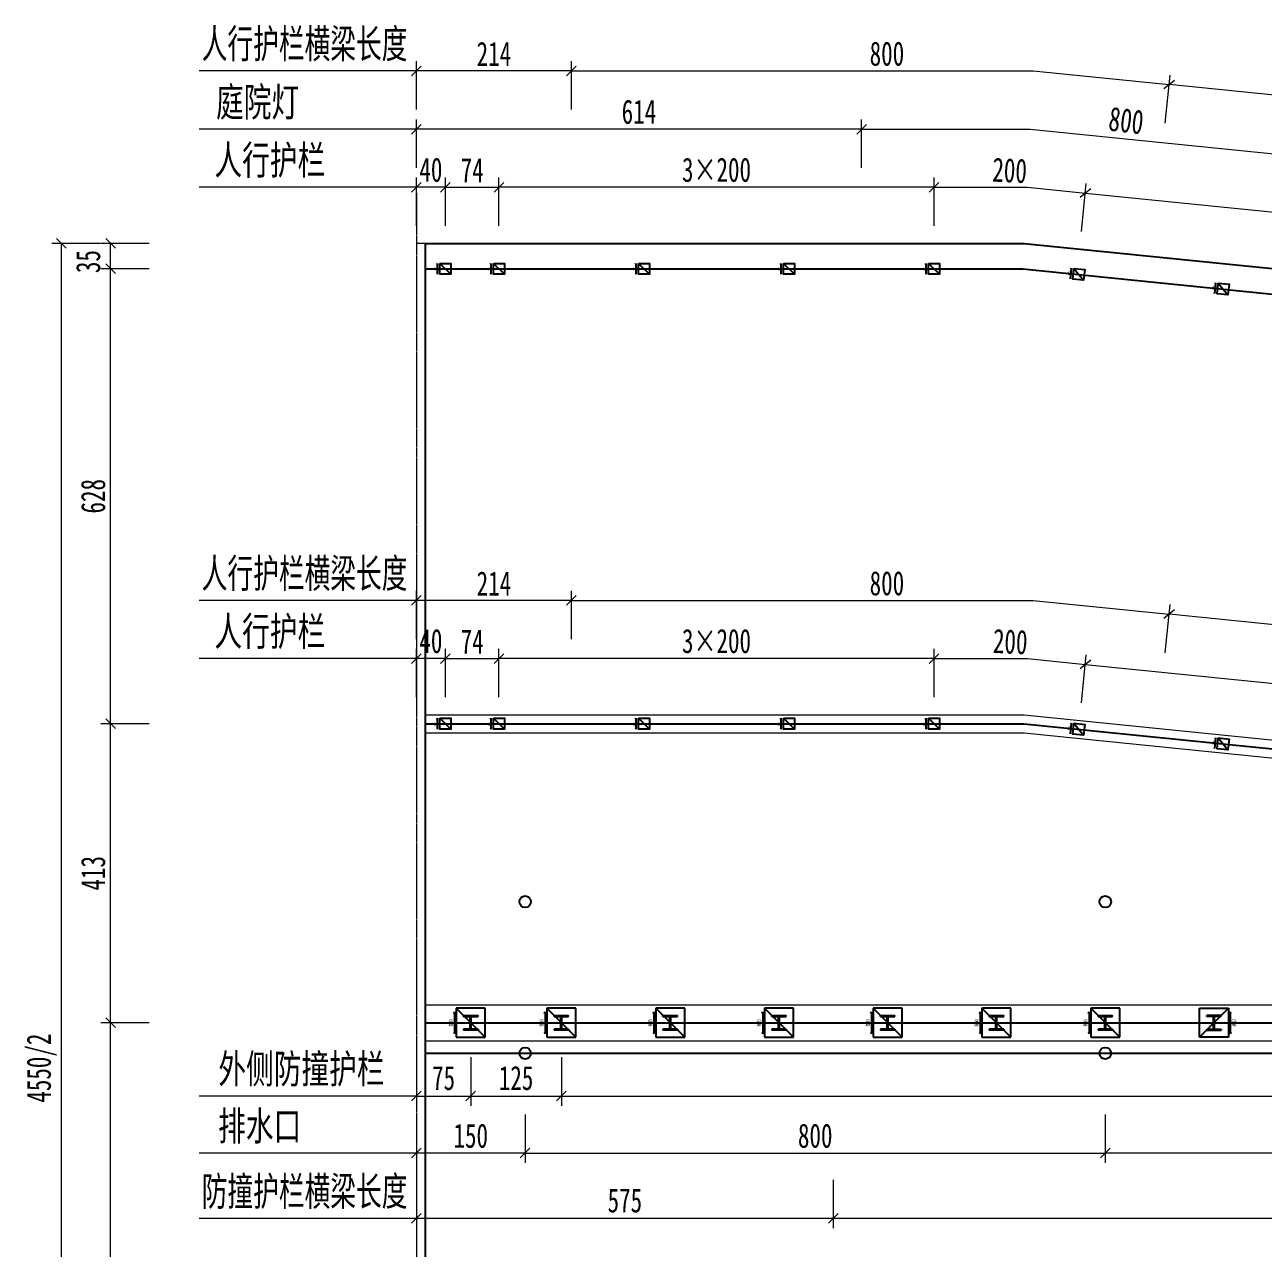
# Model space of a CAD drawing. Header units: millimetres. Extents: x -12405 to 67518, y -15959 to -2240.
# Drawn here: x -12405 to -10698, y -13672 to -11984 of the extents above; entities that cross this region are included whole.
import ezdxf
from ezdxf.enums import TextEntityAlignment as Align

# ---------------------------------------------------------------- set-up
doc = ezdxf.new("R2010")
doc.units = ezdxf.units.MM
doc.linetypes.add('CENTER2', pattern=[28.575, 19.05, -3.175, 3.175, -3.175])
doc.layers.get('Defpoints').update_dxf_attribs({"color": 8})
for name, color, linetype, lineweight in [('中心线', 2, 'CENTER2', 15), ('文字', 7, 'Continuous', 15), ('细实线', 4, 'Continuous', 15), ('钢板单线', 6, 'Continuous', 25), ('钢板粗线', 1, 'Continuous', 25)]:
    doc.layers.add(name, color=color, linetype=linetype, lineweight=lineweight)
doc.styles.add('111', font='仿宋_GB2312.ttf', dxfattribs={"width": 0.7})
doc.styles.add('BM_Dim', font='仿宋_GB2312.ttf', dxfattribs={"width": 0.85})
doc.dimstyles.new('200', dxfattribs={"dimscale": 0, "dimtxt": 2.5, "dimasz": 1, "dimexe": 1, "dimexo": 1, "dimgap": 0.6, "dimtad": 1, "dimdec": 0, "dimdsep": 46, "dimtxsty": '111', "dimblk": 'OBLIQUE', "dimcen": 0, "dimclrd": 4, "dimclre": 4, "dimclrt": 4, "dimadec": 1, "dimazin": 2, "dimtfac": 1, "dimtdec": 0, "dimtix": 1, "dimtmove": 2, "dimatfit": 3, "dimfxl": 4, "dimfxlon": 1, "dimtolj": 1, "dimlwd": -1, "dimlwe": -1, "dimarcsym": 0})

# ---------------------------------------------------------------- blocks, each defined once
blk = doc.blocks.new('边护栏底座')
at = {"layer": 'Defpoints'}
for p, q in [((-20, 20), (20, -20)), ((-23.1, 12.8), (-22.4, 15)), ((-22.4, 15), (-22.4, -15)), ((-23.1, -12.8), (-22.4, -15))]:
    blk.add_line(p, q, dxfattribs=at)
at = {"layer": '钢板单线', "color": 1}
for p, q in [((20, 20), (-20, 20)), ((-20, 20), (-20, -20)), ((20, -20), (20, 20)), ((-10, 10), (10, 10)), ((-10, 8.6), (-10, 10)), ((-10, 8.6), (10, 8.6)), ((-0.7, -8.6), (-0.7, 8.6)), ((0.7, -8.6), (0.7, 8.6)), ((10, 8.6), (10, 10)), ((10, -8.6), (-10, -8.6)), ((-10, -8.6), (-10, -10)), ((10, -10), (-10, -10)), ((10, -8.6), (10, -10)), ((-20, -20), (20, -20))]:
    blk.add_line(p, q, dxfattribs=at)
at = {"layer": 'Defpoints', "style": 'BM_Dim', "width": 0.7}
blk.add_text('横向', height=5, rotation=90, dxfattribs=at).set_placement((-24.8, -0.3), align=Align.CENTER)
blk = doc.blocks.new('人行护栏底座')
at = {"layer": 'Defpoints'}
for p, q in [((-11.5, 6.4), (-11.2, 7.5)), ((-11.2, 7.5), (-11.2, -7.5)), ((-7.5, 7.5), (7.5, -7.5)), ((-11.5, -6.4), (-11.2, -7.5))]:
    blk.add_line(p, q, dxfattribs=at)
at = {"layer": '钢板粗线'}
blk.add_lwpolyline([(-7.5, 7.5), (7.5, 7.5), (7.5, -7.5), (-7.5, -7.5)], close=True, dxfattribs=at)
at = {"layer": 'Defpoints', "style": 'BM_Dim', "width": 0.7}
blk.add_text('横向', height=2.5, rotation=90, dxfattribs=at).set_placement((-12.4, -0.1), align=Align.CENTER)
blk = doc.blocks.new('_Oblique')
at = {"color": 0, "linetype": 'ByBlock', "lineweight": -2}
blk.add_line((-0.5, -0.5), (0.5, 0.5), dxfattribs=at)
blk = doc.blocks.new('*D30')
at = {"layer": 'Defpoints', "color": 0, "transparency": 16777216}
for p in [(-11865.4, -13360.7), (-11790.4, -13360.7), (-11790.4, -13461.7)]:
    blk.add_point(p, dxfattribs=at)
at = {"layer": '细实线', "color": 4, "transparency": 16777216}
for p, q in [((-11865.4, -13408.3), (-11865.4, -13475)), ((-11790.4, -13408.3), (-11790.4, -13475)), ((-11865.4, -13461.7), (-11790.4, -13461.7))]:
    blk.add_line(p, q, dxfattribs=at)
at = {"layer": '细实线', "color": 4, "transparency": 16777216, "xscale": 13.33333333333333, "yscale": 13.33333333333333, "zscale": 13.33333333333333, "rotation": 180}
blk.add_blockref('_Oblique', (-11865.4, -13461.7), dxfattribs=at)
at = {"layer": '细实线', "color": 4, "transparency": 16777216, "xscale": 13.33333333333333, "yscale": 13.33333333333333, "zscale": 13.33333333333333}
blk.add_blockref('_Oblique', (-11790.4, -13461.7), dxfattribs=at)
at = {"layer": '细实线', "color": 4, "transparency": 16777216, "insert": (-11827.9, -13437), "char_height": 33.33, "attachment_point": 5, "style": '111'}
blk.add_mtext('\\A1;75', dxfattribs=at)
blk = doc.blocks.new('*D31')
at = {"layer": 'Defpoints', "color": 0, "transparency": 16777216}
for p in [(-11665.4, -13360.7), (-9265.4, -13360.7), (-9265.4, -13461.7)]:
    blk.add_point(p, dxfattribs=at)
at = {"layer": '细实线', "color": 4, "transparency": 16777216}
for p, q in [((-11665.4, -13408.3), (-11665.4, -13475)), ((-9265.4, -13408.3), (-9265.4, -13475)), ((-11665.4, -13461.7), (-9265.4, -13461.7))]:
    blk.add_line(p, q, dxfattribs=at)
at = {"layer": '细实线', "color": 4, "transparency": 16777216, "xscale": 13.33333333333333, "yscale": 13.33333333333333, "zscale": 13.33333333333333, "rotation": 180}
blk.add_blockref('_Oblique', (-11665.4, -13461.7), dxfattribs=at)
at = {"layer": '细实线', "color": 4, "transparency": 16777216, "xscale": 13.33333333333333, "yscale": 13.33333333333333, "zscale": 13.33333333333333}
blk.add_blockref('_Oblique', (-9265.4, -13461.7), dxfattribs=at)
at = {"layer": '细实线', "color": 4, "transparency": 16777216, "insert": (-10465.4, -13437), "char_height": 33.33, "attachment_point": 5, "style": '111'}
blk.add_mtext('\\A1;16×150', dxfattribs=at)
blk = doc.blocks.new('*D37')
at = {"layer": 'Defpoints', "color": 0, "transparency": 16777216}
for p in [(-11865.4, -12858.2), (-11865.4, -12948.2), (-11825.4, -12948.2)]:
    blk.add_point(p, dxfattribs=at)
at = {"layer": '细实线', "color": 4, "transparency": 16777216}
for p, q in [((-11865.4, -12858.2), (-11878.8, -12858.2)), ((-11865.4, -12911.5), (-11865.4, -12844.8)), ((-11825.4, -12858.2), (-11865.4, -12858.2)), ((-11825.4, -12911.5), (-11825.4, -12844.8)), ((-11825.4, -12858.2), (-11812.1, -12858.2))]:
    blk.add_line(p, q, dxfattribs=at)
at = {"layer": '细实线', "color": 4, "transparency": 16777216, "xscale": 13.33333333333333, "yscale": 13.33333333333333, "zscale": 13.33333333333333}
blk.add_blockref('_Oblique', (-11865.4, -12858.2), dxfattribs=at)
at = {"layer": '细实线', "color": 4, "transparency": 16777216, "xscale": 13.33333333333333, "yscale": 13.33333333333333, "zscale": 13.33333333333333, "rotation": 180}
blk.add_blockref('_Oblique', (-11825.4, -12858.2), dxfattribs=at)
at = {"layer": '细实线', "color": 4, "transparency": 16777216, "insert": (-11845.4, -12834.3), "char_height": 33.33, "attachment_point": 5, "style": '111'}
blk.add_mtext('\\A1;40', dxfattribs=at)
blk = doc.blocks.new('*D38')
at = {"layer": 'Defpoints', "color": 0, "transparency": 16777216}
for p in [(-11751.5, -12858.2), (-11751.5, -12948.2), (-11151.5, -12948.2)]:
    blk.add_point(p, dxfattribs=at)
at = {"layer": '细实线', "color": 4, "transparency": 16777216}
for p, q in [((-11751.5, -12911.5), (-11751.5, -12844.8)), ((-11151.5, -12858.2), (-11751.5, -12858.2)), ((-11151.5, -12911.5), (-11151.5, -12844.8))]:
    blk.add_line(p, q, dxfattribs=at)
at = {"layer": '细实线', "color": 4, "transparency": 16777216, "xscale": 13.33333333333333, "yscale": 13.33333333333333, "zscale": 13.33333333333333, "rotation": 180}
blk.add_blockref('_Oblique', (-11751.5, -12858.2), dxfattribs=at)
at = {"layer": '细实线', "color": 4, "transparency": 16777216, "xscale": 13.33333333333333, "yscale": 13.33333333333333, "zscale": 13.33333333333333}
blk.add_blockref('_Oblique', (-11151.5, -12858.2), dxfattribs=at)
at = {"layer": '细实线', "color": 4, "transparency": 16777216, "insert": (-11451.5, -12834.3), "char_height": 33.33, "attachment_point": 5, "style": '111'}
blk.add_mtext('\\A1;3×200', dxfattribs=at)
blk = doc.blocks.new('*D39')
at = {"layer": 'Defpoints', "color": 0, "transparency": 16777216}
for p in [(-11751.5, -12858.2), (-11825.4, -12948.2), (-11751.5, -12948.2)]:
    blk.add_point(p, dxfattribs=at)
at = {"layer": '细实线', "color": 4, "transparency": 16777216}
for p, q in [((-11825.4, -12911.5), (-11825.4, -12844.8)), ((-11825.4, -12858.2), (-11751.5, -12858.2)), ((-11751.5, -12911.5), (-11751.5, -12844.8))]:
    blk.add_line(p, q, dxfattribs=at)
at = {"layer": '细实线', "color": 4, "transparency": 16777216, "xscale": 13.33333333333333, "yscale": 13.33333333333333, "zscale": 13.33333333333333, "rotation": 180}
blk.add_blockref('_Oblique', (-11825.4, -12858.2), dxfattribs=at)
at = {"layer": '细实线', "color": 4, "transparency": 16777216, "xscale": 13.33333333333333, "yscale": 13.33333333333333, "zscale": 13.33333333333333}
blk.add_blockref('_Oblique', (-11751.5, -12858.2), dxfattribs=at)
at = {"layer": '细实线', "color": 4, "transparency": 16777216, "insert": (-11788.5, -12834.7), "char_height": 33.33, "attachment_point": 5, "style": '111'}
blk.add_mtext('\\A1;74', dxfattribs=at)
blk = doc.blocks.new('*D40')
at = {"layer": 'Defpoints', "color": 0, "transparency": 16777216}
for p in [(-10951.9, -12955.8), (-8356.1, -13128.6), (-8365.2, -13218.1)]:
    blk.add_point(p, dxfattribs=at)
at = {"layer": '细实线', "color": 4, "transparency": 16777216}
for p, q in [((-10948.2, -12919.3), (-10941.5, -12853)), ((-10942.8, -12866.3), (-8356.1, -13128.6)), ((-8361.5, -13181.6), (-8354.7, -13115.3))]:
    blk.add_line(p, q, dxfattribs=at)
at = {"layer": '细实线', "color": 4, "transparency": 16777216, "xscale": 13.33333333333333, "yscale": 13.33333333333333, "zscale": 13.33333333333333}
for p, rotation in [((-10942.8, -12866.3), 174.2098839484508), ((-8356.1, -13128.6), 354.2098839484508)]:
    blk.add_blockref('_Oblique', p, dxfattribs=dict(at, rotation=rotation))
at = {"layer": '细实线', "color": 4, "transparency": 16777216, "insert": (-9647, -12973.7), "char_height": 33.333, "attachment_point": 5, "rotation": 354.2099, "style": '111'}
blk.add_mtext('\\A1;\\f仿宋_GB2312|b0|i0|c134|p49;13×200', dxfattribs=at)
blk = doc.blocks.new('*D46')
at = {"layer": 'Defpoints', "color": 0, "transparency": 16777216}
for p in [(-11865.4, -12208.2), (-11865.4, -12298.2), (-11825.4, -12308.2)]:
    blk.add_point(p, dxfattribs=at)
at = {"layer": '细实线', "color": 4, "transparency": 16777216}
for p, q in [((-11865.4, -12208.2), (-11878.8, -12208.2)), ((-11865.4, -12261.5), (-11865.4, -12194.8)), ((-11825.4, -12208.2), (-11865.4, -12208.2)), ((-11825.4, -12261.5), (-11825.4, -12194.8)), ((-11825.4, -12208.2), (-11812.1, -12208.2))]:
    blk.add_line(p, q, dxfattribs=at)
at = {"layer": '细实线', "color": 4, "transparency": 16777216, "xscale": 13.33333333333333, "yscale": 13.33333333333333, "zscale": 13.33333333333333}
blk.add_blockref('_Oblique', (-11865.4, -12208.2), dxfattribs=at)
at = {"layer": '细实线', "color": 4, "transparency": 16777216, "xscale": 13.33333333333333, "yscale": 13.33333333333333, "zscale": 13.33333333333333, "rotation": 180}
blk.add_blockref('_Oblique', (-11825.4, -12208.2), dxfattribs=at)
at = {"layer": '细实线', "color": 4, "transparency": 16777216, "insert": (-11845.4, -12184.3), "char_height": 33.33, "attachment_point": 5, "style": '111'}
blk.add_mtext('\\A1;40', dxfattribs=at)
blk = doc.blocks.new('*D47')
at = {"layer": 'Defpoints', "color": 0, "transparency": 16777216}
for p in [(-11751.5, -12208.2), (-11751.5, -12298.2), (-11151.5, -12298.2)]:
    blk.add_point(p, dxfattribs=at)
at = {"layer": '细实线', "color": 4, "transparency": 16777216}
for p, q in [((-11751.5, -12261.5), (-11751.5, -12194.8)), ((-11151.5, -12208.2), (-11751.5, -12208.2)), ((-11151.5, -12261.5), (-11151.5, -12194.8))]:
    blk.add_line(p, q, dxfattribs=at)
at = {"layer": '细实线', "color": 4, "transparency": 16777216, "xscale": 13.33333333333333, "yscale": 13.33333333333333, "zscale": 13.33333333333333, "rotation": 180}
blk.add_blockref('_Oblique', (-11751.5, -12208.2), dxfattribs=at)
at = {"layer": '细实线', "color": 4, "transparency": 16777216, "xscale": 13.33333333333333, "yscale": 13.33333333333333, "zscale": 13.33333333333333}
blk.add_blockref('_Oblique', (-11151.5, -12208.2), dxfattribs=at)
at = {"layer": '细实线', "color": 4, "transparency": 16777216, "insert": (-11451.5, -12184.3), "char_height": 33.33, "attachment_point": 5, "style": '111'}
blk.add_mtext('\\A1;3×200', dxfattribs=at)
blk = doc.blocks.new('*D48')
at = {"layer": 'Defpoints', "color": 0, "transparency": 16777216}
for p in [(-11751.5, -12208.2), (-11825.4, -12308.2), (-11751.5, -12308.2)]:
    blk.add_point(p, dxfattribs=at)
at = {"layer": '细实线', "color": 4, "transparency": 16777216}
for p, q in [((-11825.4, -12261.5), (-11825.4, -12194.8)), ((-11825.4, -12208.2), (-11751.5, -12208.2)), ((-11751.5, -12261.5), (-11751.5, -12194.8))]:
    blk.add_line(p, q, dxfattribs=at)
at = {"layer": '细实线', "color": 4, "transparency": 16777216, "xscale": 13.33333333333333, "yscale": 13.33333333333333, "zscale": 13.33333333333333, "rotation": 180}
blk.add_blockref('_Oblique', (-11825.4, -12208.2), dxfattribs=at)
at = {"layer": '细实线', "color": 4, "transparency": 16777216, "xscale": 13.33333333333333, "yscale": 13.33333333333333, "zscale": 13.33333333333333}
blk.add_blockref('_Oblique', (-11751.5, -12208.2), dxfattribs=at)
at = {"layer": '细实线', "color": 4, "transparency": 16777216, "insert": (-11788.5, -12184.7), "char_height": 33.33, "attachment_point": 5, "style": '111'}
blk.add_mtext('\\A1;74', dxfattribs=at)
blk = doc.blocks.new('*D49')
at = {"layer": 'Defpoints', "color": 0, "transparency": 16777216}
for p in [(-10951.9, -12305.8), (-8356.1, -12478.6), (-8365.2, -12568.1)]:
    blk.add_point(p, dxfattribs=at)
at = {"layer": '细实线', "color": 4, "transparency": 16777216}
for p, q in [((-10948.2, -12269.3), (-10941.5, -12203)), ((-10942.8, -12216.3), (-8356.1, -12478.6)), ((-8361.5, -12531.6), (-8354.7, -12465.3))]:
    blk.add_line(p, q, dxfattribs=at)
at = {"layer": '细实线', "color": 4, "transparency": 16777216, "xscale": 13.33333333333333, "yscale": 13.33333333333333, "zscale": 13.33333333333333}
for p, rotation in [((-10942.8, -12216.3), 174.2098839484508), ((-8356.1, -12478.6), 354.2098839484508)]:
    blk.add_blockref('_Oblique', p, dxfattribs=dict(at, rotation=rotation))
at = {"layer": '细实线', "color": 4, "transparency": 16777216, "insert": (-9647, -12323.7), "char_height": 33.33, "attachment_point": 5, "rotation": 354.2099, "style": '111'}
blk.add_mtext('\\A1;13×200', dxfattribs=at)
blk = doc.blocks.new('*D58')
at = {"layer": 'Defpoints', "color": 0, "transparency": 16777216}
for p in [(-11865.4, -12128.2), (-11865.4, -12298.2), (-11251.5, -12320.7)]:
    blk.add_point(p, dxfattribs=at)
at = {"layer": '细实线', "color": 4, "transparency": 16777216}
for p, q in [((-11865.4, -12181.5), (-11865.4, -12114.8)), ((-11251.5, -12181.5), (-11251.5, -12114.8)), ((-11251.5, -12128.2), (-11865.4, -12128.2))]:
    blk.add_line(p, q, dxfattribs=at)
at = {"layer": '细实线', "color": 4, "transparency": 16777216, "xscale": 13.33333333333333, "yscale": 13.33333333333333, "zscale": 13.33333333333333, "rotation": 180}
blk.add_blockref('_Oblique', (-11865.4, -12128.2), dxfattribs=at)
at = {"layer": '细实线', "color": 4, "transparency": 16777216, "xscale": 13.33333333333333, "yscale": 13.33333333333333, "zscale": 13.33333333333333}
blk.add_blockref('_Oblique', (-11251.5, -12128.2), dxfattribs=at)
at = {"layer": '细实线', "color": 4, "transparency": 16777216, "insert": (-11558.5, -12104.3), "char_height": 33.33, "attachment_point": 5, "style": '111'}
blk.add_mtext('\\A1;614', dxfattribs=at)
blk = doc.blocks.new('*D63')
at = {"layer": 'Defpoints', "color": 0}
for p in [(-11865.4, -13402.7), (-11715.4, -13402.7), (-11865.4, -13540.4)]:
    blk.add_point(p, dxfattribs=at)
at = {"layer": '细实线', "color": 4}
for p, q in [((-11865.4, -13487.1), (-11865.4, -13553.8)), ((-11715.4, -13487.1), (-11715.4, -13553.8)), ((-11715.4, -13540.4), (-11865.4, -13540.4))]:
    blk.add_line(p, q, dxfattribs=at)
at = {"layer": '细实线', "color": 4, "xscale": 13.33333333333333, "yscale": 13.33333333333333, "zscale": 13.33333333333333, "rotation": 180}
blk.add_blockref('_Oblique', (-11865.4, -13540.4), dxfattribs=at)
at = {"layer": '细实线', "color": 4, "xscale": 13.33333333333333, "yscale": 13.33333333333333, "zscale": 13.33333333333333}
blk.add_blockref('_Oblique', (-11715.4, -13540.4), dxfattribs=at)
at = {"layer": '细实线', "color": 4, "insert": (-11790.4, -13516.6), "char_height": 33.33, "attachment_point": 5, "style": '111'}
blk.add_mtext('\\A1;150', dxfattribs=at)
blk = doc.blocks.new('*D70')
at = {"layer": 'Defpoints', "color": 0, "transparency": 16777216}
for p in [(-12287.2, -13360.7), (-11853.4, -13360.7), (-11853.4, -14560.7)]:
    blk.add_point(p, dxfattribs=at)
at = {"layer": '细实线', "color": 4, "transparency": 16777216}
for p, q in [((-12233.9, -13360.7), (-12300.5, -13360.7)), ((-12287.2, -14560.7), (-12287.2, -13360.7)), ((-12233.9, -14560.7), (-12300.5, -14560.7))]:
    blk.add_line(p, q, dxfattribs=at)
at = {"layer": '细实线', "color": 4, "transparency": 16777216, "xscale": 13.33333333333333, "yscale": 13.33333333333333, "zscale": 13.33333333333333}
for p, rotation in [((-12287.2, -13360.7), 90), ((-12287.2, -14560.7), 270)]:
    blk.add_blockref('_Oblique', p, dxfattribs=dict(at, rotation=rotation))
at = {"layer": '细实线', "color": 4, "transparency": 16777216, "insert": (-12311.1, -13960.7), "char_height": 33.33, "attachment_point": 5, "rotation": 90, "style": '111'}
blk.add_mtext('\\A1;1200', dxfattribs=at)
blk = doc.blocks.new('*D71')
at = {"layer": 'Defpoints', "color": 0, "transparency": 16777216}
for p in [(-12287.2, -12948.2), (-11853.4, -12948.2), (-11853.4, -13360.7)]:
    blk.add_point(p, dxfattribs=at)
at = {"layer": '细实线', "color": 4, "transparency": 16777216}
for p, q in [((-12233.9, -12948.2), (-12300.5, -12948.2)), ((-12287.2, -13360.7), (-12287.2, -12948.2)), ((-12233.9, -13360.7), (-12300.5, -13360.7))]:
    blk.add_line(p, q, dxfattribs=at)
at = {"layer": '细实线', "color": 4, "transparency": 16777216, "xscale": 13.33333333333333, "yscale": 13.33333333333333, "zscale": 13.33333333333333}
for p, rotation in [((-12287.2, -12948.2), 90), ((-12287.2, -13360.7), 270)]:
    blk.add_blockref('_Oblique', p, dxfattribs=dict(at, rotation=rotation))
at = {"layer": '细实线', "color": 4, "transparency": 16777216, "insert": (-12311.1, -13154.4), "char_height": 33.33, "attachment_point": 5, "rotation": 90, "style": '111'}
blk.add_mtext('\\A1;413', dxfattribs=at)
blk = doc.blocks.new('*D72')
at = {"layer": 'Defpoints', "color": 0, "transparency": 16777216}
for p in [(-12287.2, -12320.7), (-11853.4, -12320.7), (-11853.4, -12948.2)]:
    blk.add_point(p, dxfattribs=at)
at = {"layer": '细实线', "color": 4, "transparency": 16777216}
for p, q in [((-12233.9, -12320.7), (-12300.5, -12320.7)), ((-12287.2, -12948.2), (-12287.2, -12320.7)), ((-12233.9, -12948.2), (-12300.5, -12948.2))]:
    blk.add_line(p, q, dxfattribs=at)
at = {"layer": '细实线', "color": 4, "transparency": 16777216, "xscale": 13.33333333333333, "yscale": 13.33333333333333, "zscale": 13.33333333333333}
for p, rotation in [((-12287.2, -12320.7), 90), ((-12287.2, -12948.2), 270)]:
    blk.add_blockref('_Oblique', p, dxfattribs=dict(at, rotation=rotation))
at = {"layer": '细实线', "color": 4, "transparency": 16777216, "insert": (-12311.1, -12634.4), "char_height": 33.33, "attachment_point": 5, "rotation": 90, "style": '111'}
blk.add_mtext('\\A1;628', dxfattribs=at)
blk = doc.blocks.new('*D73')
at = {"layer": 'Defpoints', "color": 0, "transparency": 16777216}
for p in [(-12287.2, -12285.7), (-11853.4, -12285.7), (-11853.4, -12320.7)]:
    blk.add_point(p, dxfattribs=at)
at = {"layer": '细实线', "color": 4, "transparency": 16777216}
for p, q in [((-12233.9, -12285.7), (-12300.5, -12285.7)), ((-12287.2, -12320.7), (-12287.2, -12285.7)), ((-12233.9, -12320.7), (-12300.5, -12320.7))]:
    blk.add_line(p, q, dxfattribs=at)
at = {"layer": '细实线', "color": 4, "transparency": 16777216, "xscale": 13.33333333333333, "yscale": 13.33333333333333, "zscale": 13.33333333333333}
for p, rotation in [((-12287.2, -12285.7), 90), ((-12287.2, -12320.7), 270)]:
    blk.add_blockref('_Oblique', p, dxfattribs=dict(at, rotation=rotation))
at = {"layer": '细实线', "color": 4, "transparency": 16777216, "insert": (-12317.9, -12310.7), "char_height": 33.33, "attachment_point": 5, "rotation": 90, "style": '111'}
blk.add_mtext('\\A1;35', dxfattribs=at)
blk = doc.blocks.new('*D74')
at = {"layer": 'Defpoints', "color": 0, "transparency": 16777216}
for p in [(-12354.9, -12285.7), (-11853.4, -12285.7), (-11853.4, -14560.7)]:
    blk.add_point(p, dxfattribs=at)
at = {"layer": '细实线', "color": 4, "transparency": 16777216}
for p, q in [((-12301.5, -12285.7), (-12368.2, -12285.7)), ((-12354.9, -14560.7), (-12354.9, -12285.7)), ((-12301.5, -14560.7), (-12368.2, -14560.7))]:
    blk.add_line(p, q, dxfattribs=at)
at = {"layer": '细实线', "color": 4, "transparency": 16777216, "xscale": 13.33333333333333, "yscale": 13.33333333333333, "zscale": 13.33333333333333}
for p, rotation in [((-12354.9, -12285.7), 90), ((-12354.9, -14560.7), 270)]:
    blk.add_blockref('_Oblique', p, dxfattribs=dict(at, rotation=rotation))
at = {"layer": '细实线', "color": 4, "transparency": 16777216, "insert": (-12382.1, -13423.2), "char_height": 33.33, "attachment_point": 5, "rotation": 90, "style": '111'}
blk.add_mtext('\\A1;4550/2', dxfattribs=at)
blk = doc.blocks.new('*D105')
at = {"layer": 'Defpoints', "color": 0, "transparency": 16777216}
for p in [(-11290.4, -13385.7), (-9790.4, -13385.7), (-11290.4, -13630.5)]:
    blk.add_point(p, dxfattribs=at)
at = {"layer": '细实线', "color": 4, "transparency": 16777216}
for p, q in [((-11290.4, -13577.1), (-11290.4, -13643.8)), ((-9790.4, -13577.1), (-9790.4, -13643.8)), ((-9790.4, -13630.5), (-11290.4, -13630.5))]:
    blk.add_line(p, q, dxfattribs=at)
at = {"layer": '细实线', "color": 4, "transparency": 16777216, "xscale": 13.33333333333333, "yscale": 13.33333333333333, "zscale": 13.33333333333333, "rotation": 180}
blk.add_blockref('_Oblique', (-11290.4, -13630.5), dxfattribs=at)
at = {"layer": '细实线', "color": 4, "transparency": 16777216, "xscale": 13.33333333333333, "yscale": 13.33333333333333, "zscale": 13.33333333333333}
blk.add_blockref('_Oblique', (-9790.4, -13630.5), dxfattribs=at)
at = {"layer": '细实线', "color": 4, "transparency": 16777216, "insert": (-10540.4, -13605.8), "char_height": 33.33, "attachment_point": 5, "style": '111'}
blk.add_mtext('\\A1;2×750', dxfattribs=at)
blk = doc.blocks.new('*D106')
at = {"layer": 'Defpoints', "color": 0, "transparency": 16777216}
for p in [(-11865.4, -13384.2), (-11290.4, -13385.7), (-11865.4, -13630.5)]:
    blk.add_point(p, dxfattribs=at)
at = {"layer": '细实线', "color": 4, "transparency": 16777216}
for p, q in [((-11865.4, -13577.1), (-11865.4, -13643.8)), ((-11290.4, -13577.1), (-11290.4, -13643.8)), ((-11290.4, -13630.5), (-11865.4, -13630.5))]:
    blk.add_line(p, q, dxfattribs=at)
at = {"layer": '细实线', "color": 4, "transparency": 16777216, "xscale": 13.33333333333333, "yscale": 13.33333333333333, "zscale": 13.33333333333333, "rotation": 180}
blk.add_blockref('_Oblique', (-11865.4, -13630.5), dxfattribs=at)
at = {"layer": '细实线', "color": 4, "transparency": 16777216, "xscale": 13.33333333333333, "yscale": 13.33333333333333, "zscale": 13.33333333333333}
blk.add_blockref('_Oblique', (-11290.4, -13630.5), dxfattribs=at)
at = {"layer": '细实线', "color": 4, "transparency": 16777216, "insert": (-11577.9, -13605.8), "char_height": 33.33, "attachment_point": 5, "style": '111'}
blk.add_mtext('\\A1;575', dxfattribs=at)
blk = doc.blocks.new('*D124')
at = {"layer": 'Defpoints', "color": 0, "transparency": 16777216}
for p in [(-10827.2, -12797.2), (-10852.4, -13045.9), (-8464.7, -13288)]:
    blk.add_point(p, dxfattribs=at)
at = {"layer": '细实线', "color": 4, "transparency": 16777216}
for p, q in [((-10832.6, -12850.3), (-10825.8, -12783.9)), ((-8439.4, -13039.3), (-10827.2, -12797.2)), ((-8444.8, -13092.4), (-8438.1, -13026))]:
    blk.add_line(p, q, dxfattribs=at)
at = {"layer": '细实线', "color": 4, "transparency": 16777216, "xscale": 13.33333333333333, "yscale": 13.33333333333333, "zscale": 13.33333333333333}
for p, rotation in [((-10827.2, -12797.2), 174.2098839484506), ((-8439.4, -13039.3), 354.2098839484506)]:
    blk.add_blockref('_Oblique', p, dxfattribs=dict(at, rotation=rotation))
at = {"layer": '细实线', "color": 4, "transparency": 16777216, "insert": (-9630.9, -12894.5), "char_height": 33.333, "attachment_point": 5, "rotation": 354.2099, "style": '111'}
blk.add_mtext('\\A1;\\f仿宋_GB2312|b0|i0|c134|p49;3×800', dxfattribs=at)
blk = doc.blocks.new('*D125')
at = {"layer": 'Defpoints', "color": 0, "transparency": 16777216}
for p in [(-11865.4, -12778.2), (-11865.4, -13028.2), (-11651.5, -13028.2)]:
    blk.add_point(p, dxfattribs=at)
at = {"layer": '细实线', "color": 4, "transparency": 16777216}
for p, q in [((-11865.4, -12831.5), (-11865.4, -12764.8)), ((-11651.5, -12831.5), (-11651.5, -12764.8)), ((-11651.5, -12778.2), (-11865.4, -12778.2))]:
    blk.add_line(p, q, dxfattribs=at)
at = {"layer": '细实线', "color": 4, "transparency": 16777216, "xscale": 13.33333333333333, "yscale": 13.33333333333333, "zscale": 13.33333333333333, "rotation": 180}
blk.add_blockref('_Oblique', (-11865.4, -12778.2), dxfattribs=at)
at = {"layer": '细实线', "color": 4, "transparency": 16777216, "xscale": 13.33333333333333, "yscale": 13.33333333333333, "zscale": 13.33333333333333}
blk.add_blockref('_Oblique', (-11651.5, -12778.2), dxfattribs=at)
at = {"layer": '细实线', "color": 4, "transparency": 16777216, "insert": (-11758.5, -12754.7), "char_height": 33.33, "attachment_point": 5, "style": '111'}
blk.add_mtext('\\A1;214', dxfattribs=at)
blk = doc.blocks.new('*D129')
at = {"layer": 'Defpoints', "color": 0, "transparency": 16777216}
for p in [(-10827.2, -12066.7), (-10852.4, -12315.4), (-8464.7, -12557.6)]:
    blk.add_point(p, dxfattribs=at)
at = {"layer": '细实线', "color": 4, "transparency": 16777216}
for p, q in [((-10832.6, -12119.8), (-10825.8, -12053.5)), ((-8439.4, -12308.8), (-10827.2, -12066.7)), ((-8444.8, -12361.9), (-8438.1, -12295.6))]:
    blk.add_line(p, q, dxfattribs=at)
at = {"layer": '细实线', "color": 4, "transparency": 16777216, "xscale": 13.33333333333333, "yscale": 13.33333333333333, "zscale": 13.33333333333333}
for p, rotation in [((-10827.2, -12066.7), 174.2098839484506), ((-8439.4, -12308.8), 354.2098839484506)]:
    blk.add_blockref('_Oblique', p, dxfattribs=dict(at, rotation=rotation))
at = {"layer": '细实线', "color": 4, "transparency": 16777216, "insert": (-9630.9, -12164), "char_height": 33.333, "attachment_point": 5, "rotation": 354.2099, "style": '111'}
blk.add_mtext('\\A1;\\f仿宋_GB2312|b0|i0|c134|p49;3×800', dxfattribs=at)
blk = doc.blocks.new('*D130')
at = {"layer": 'Defpoints', "color": 0, "transparency": 16777216}
for p in [(-11865.4, -12047.7), (-11865.4, -12297.7), (-11651.5, -12297.7)]:
    blk.add_point(p, dxfattribs=at)
at = {"layer": '细实线', "color": 4, "transparency": 16777216}
for p, q in [((-11865.4, -12101), (-11865.4, -12034.4)), ((-11651.5, -12101), (-11651.5, -12034.4)), ((-11651.5, -12047.7), (-11865.4, -12047.7))]:
    blk.add_line(p, q, dxfattribs=at)
at = {"layer": '细实线', "color": 4, "transparency": 16777216, "xscale": 13.33333333333333, "yscale": 13.33333333333333, "zscale": 13.33333333333333, "rotation": 180}
blk.add_blockref('_Oblique', (-11865.4, -12047.7), dxfattribs=at)
at = {"layer": '细实线', "color": 4, "transparency": 16777216, "xscale": 13.33333333333333, "yscale": 13.33333333333333, "zscale": 13.33333333333333}
blk.add_blockref('_Oblique', (-11651.5, -12047.7), dxfattribs=at)
at = {"layer": '细实线', "color": 4, "transparency": 16777216, "insert": (-11758.5, -12024.2), "char_height": 33.33, "attachment_point": 5, "style": '111'}
blk.add_mtext('\\A1;214', dxfattribs=at)
blk = doc.blocks.new('*D142')
at = {"layer": 'Defpoints', "color": 0, "transparency": 16777216}
for p in [(-11790.4, -13360.7), (-11665.4, -13360.7), (-11665.4, -13461.7)]:
    blk.add_point(p, dxfattribs=at)
at = {"layer": '细实线', "color": 4, "transparency": 16777216}
for p, q in [((-11790.4, -13408.3), (-11790.4, -13475)), ((-11665.4, -13408.3), (-11665.4, -13475)), ((-11790.4, -13461.7), (-11665.4, -13461.7))]:
    blk.add_line(p, q, dxfattribs=at)
at = {"layer": '细实线', "color": 4, "transparency": 16777216, "xscale": 13.33333333333333, "yscale": 13.33333333333333, "zscale": 13.33333333333333, "rotation": 180}
blk.add_blockref('_Oblique', (-11790.4, -13461.7), dxfattribs=at)
at = {"layer": '细实线', "color": 4, "transparency": 16777216, "xscale": 13.33333333333333, "yscale": 13.33333333333333, "zscale": 13.33333333333333}
blk.add_blockref('_Oblique', (-11665.4, -13461.7), dxfattribs=at)
at = {"layer": '细实线', "color": 4, "transparency": 16777216, "insert": (-11727.9, -13437), "char_height": 33.33, "attachment_point": 5, "style": '111'}
blk.add_mtext('\\A1;125', dxfattribs=at)
blk = doc.blocks.new('*D200')
at = {"layer": 'Defpoints', "color": 0}
for p in [(-10915.4, -13193.7), (-10165.4, -13193.7), (-10915.4, -13540.4)]:
    blk.add_point(p, dxfattribs=at)
at = {"layer": '细实线', "color": 4}
for p, q in [((-10915.4, -13487.1), (-10915.4, -13553.8)), ((-10165.4, -13487.1), (-10165.4, -13553.8)), ((-10165.4, -13540.4), (-10915.4, -13540.4))]:
    blk.add_line(p, q, dxfattribs=at)
at = {"layer": '细实线', "color": 4, "xscale": 13.33333333333333, "yscale": 13.33333333333333, "zscale": 13.33333333333333, "rotation": 180}
blk.add_blockref('_Oblique', (-10915.4, -13540.4), dxfattribs=at)
at = {"layer": '细实线', "color": 4, "xscale": 13.33333333333333, "yscale": 13.33333333333333, "zscale": 13.33333333333333}
blk.add_blockref('_Oblique', (-10165.4, -13540.4), dxfattribs=at)
at = {"layer": '细实线', "color": 4, "insert": (-10540.4, -13516.6), "char_height": 33.33, "attachment_point": 5, "style": '111'}
blk.add_mtext('\\A1;750', dxfattribs=at)
blk = doc.blocks.new('*D201')
at = {"layer": 'Defpoints', "color": 0}
for p in [(-11715.4, -13193.7), (-10915.4, -13193.7), (-10915.4, -13540.4)]:
    blk.add_point(p, dxfattribs=at)
at = {"layer": '细实线', "color": 4}
for p, q in [((-11715.4, -13487.1), (-11715.4, -13553.8)), ((-10915.4, -13487.1), (-10915.4, -13553.8)), ((-11715.4, -13540.4), (-10915.4, -13540.4))]:
    blk.add_line(p, q, dxfattribs=at)
at = {"layer": '细实线', "color": 4, "xscale": 13.33333333333333, "yscale": 13.33333333333333, "zscale": 13.33333333333333, "rotation": 180}
blk.add_blockref('_Oblique', (-11715.4, -13540.4), dxfattribs=at)
at = {"layer": '细实线', "color": 4, "xscale": 13.33333333333333, "yscale": 13.33333333333333, "zscale": 13.33333333333333}
blk.add_blockref('_Oblique', (-10915.4, -13540.4), dxfattribs=at)
at = {"layer": '细实线', "color": 4, "insert": (-11315.4, -13516.6), "char_height": 33.33, "attachment_point": 5, "style": '111'}
blk.add_mtext('\\A1;800', dxfattribs=at)

msp = doc.modelspace()

# ---------------------------------------------------------------- linework, layer by layer
at = {"layer": 'Defpoints'}
for p, q in [((-11853.4, -13360.7), (8522.6, -13360.7)), ((-11853.4, -13402.7), (8522.6, -13402.7))]:
    msp.add_line(p, q, dxfattribs=at)
for points in [[(-11853.4, -12320.7), (-11029.2, -12320.7), (-8317.2, -12595.7), (4886.3, -12595.7), (7711.1, -12320.7), (8522.6, -12320.7)], [(-11853.4, -12948.2), (-11027.4, -12948.2), (-8315.4, -13223.2), (4884.6, -13223.2), (7709.4, -12948.2), (8522.6, -12948.2)]]:
    msp.add_lwpolyline(points, dxfattribs=at)
at = {"layer": '中心线', "ltscale": 0.15}
msp.add_line((-11865.4, -12216.4), (-11865.4, -14639.1), dxfattribs=at)
at = {"layer": '细实线'}
for p, q in [((-11865.4, -12047.7), (-12165.1, -12047.7)), ((-11865.4, -12128.2), (-12165.1, -12128.2)), ((-11865.4, -12208.2), (-12165.1, -12208.2)), ((-11853.4, -12285.7), (-11865.4, -12285.7)), ((-11865.4, -12778.2), (-12165.1, -12778.2)), ((-11865.4, -12858.2), (-12165.1, -12858.2)), ((-11853.4, -13335.7), (8522.6, -13335.7)), ((-11853.4, -13385.7), (8522.6, -13385.7)), ((-11865.4, -13461.7), (-12165.1, -13461.7)), ((-11865.4, -13540.4), (-12165.1, -13540.4)), ((-11865.4, -13630.5), (-12165.1, -13630.5))]:
    msp.add_line(p, q, dxfattribs=at)
for points in [[(-11651.5, -12047.7), (-11014.8, -12047.7), (-10827.2, -12066.7)], [(-11251.5, -12128.2), (-11018.8, -12128.2), (-10437.3, -12187.1)], [(-11151.5, -12208.2), (-11022.8, -12208.2), (-10942.8, -12216.3)], [(-11651.5, -12778.2), (-11014.8, -12778.2), (-10827.2, -12797.2)], [(-11151.5, -12858.2), (-11022.8, -12858.2), (-10942.8, -12866.3)], [(-11853.4, -12935.7), (-11027.4, -12935.7), (-8315.4, -13210.7), (4884.6, -13210.7), (7709.4, -12935.7), (8522.6, -12935.7)], [(-11853.4, -12960.7), (-11027.4, -12960.7), (-8315.4, -13235.7), (4884.6, -13235.7), (7709.4, -12960.7), (8522.6, -12960.7)]]:
    msp.add_lwpolyline(points, dxfattribs=at)
at = {"layer": '钢板粗线'}
msp.add_line((-11853.4, -12285.7), (-11853.4, -14560.7), dxfattribs=at)
msp.add_lwpolyline([(-11853.4, -12285.7), (-11027.4, -12285.7), (-8315.4, -12560.7), (4884.6, -12560.7), (7709.4, -12285.7), (8522.6, -12285.7)], dxfattribs=at)
for centre in [(-11715.4, -13193.7), (-10915.4, -13193.7), (-11715.4, -13402.7), (-10915.4, -13402.7)]:
    msp.add_circle(centre, 8, dxfattribs=at)

# ---------------------------------------------------------------- block references
at = {"layer": '细实线'}
for p, rotation in [((-11825.4, -12320.7), 359.9999999999981), ((-11751.5, -12320.7), 359.9999999999981), ((-11551.5, -12320.7), 359.9999999999981), ((-11351.5, -12320.7), 359.9999999999981), ((-11151.5, -12320.7), 359.9999999999981), ((-10951.9, -12328.3), 354.2098839484453), ((-10752.9, -12348.5), 354.2098839484453), ((-11825.4, -12948.2), 359.9999999999981), ((-11751.5, -12948.2), 359.9999999999981), ((-11551.5, -12948.2), 359.9999999999981), ((-11351.5, -12948.2), 359.9999999999981), ((-11151.5, -12948.2), 359.9999999999981), ((-10951.9, -12955.8), 354.2098839484453), ((-10752.9, -12976), 354.2098839484453)]:
    msp.add_blockref('人行护栏底座', p, dxfattribs=dict(at, rotation=rotation))
for p in [(-11790.4, -13360.7), (-11665.4, -13360.7), (-11515.4, -13360.7), (-11365.4, -13360.7), (-11215.4, -13360.7), (-11065.4, -13360.7), (-10915.4, -13360.7)]:
    msp.add_blockref('边护栏底座', p, dxfattribs=at)
at = {"layer": '细实线', "xscale": -1}
msp.add_blockref('边护栏底座', (-10765.4, -13360.7), dxfattribs=at)

# ---------------------------------------------------------------- texts
at = {"layer": '文字', "style": 'BM_Dim'}
for s, width, p in [('人行护栏横梁长度', 0.65, (-12019.6, -12042.2)), ('庭院灯', 0.7, (-12084.4, -12122.7)), ('人行护栏', 0.7, (-12067.5, -12202.7)), ('人行护栏横梁长度', 0.65, (-12019.6, -12772.7)), ('人行护栏', 0.7, (-12067.5, -12852.7)), ('外侧防撞护栏', 0.7, (-12023.9, -13456.2)), ('排水口', 0.7, (-12081.5, -13534.9)), ('防撞护栏横梁长度', 0.65, (-12019.6, -13625))]:
    msp.add_text(s, height=40, dxfattribs=dict(at, width=width)).set_placement(p, align=Align.BOTTOM_CENTER)
at = {"layer": '细实线', "color": 4, "style": '111', "width": 0.7}
for p in [(-11240.3, -12040.5), (-11240.3, -12771)]:
    msp.add_text('800', height=33.33, dxfattribs=at).set_placement(p)
for s, rotation, p in [('800', 353.2968, (-10912.1, -12129.8)), ('200', 357.5427, (-11071.7, -12200.4)), ('200', 357.5427, (-11070.9, -12850.4))]:
    msp.add_text(s, height=33.33, rotation=rotation, dxfattribs=at).set_placement(p)

# ---------------------------------------------------------------- dimensions: what is measured, and where the dimension line sits
at = {"layer": '细实线'}
for base, p1, p2, override, picture, middle in [((-11865.4, -12047.7), (-11651.5, -12297.7), (-11865.4, -12297.7), {"dimscale": 13.333333, "dimblk": 'Oblique'}, '*D130', (-11758.5, -12024.2)), ((-11865.4, -12128.2), (-11251.5, -12320.7), (-11865.4, -12298.2), {"dimscale": 13.333333, "dimblk": 'Oblique'}, '*D58', (-11558.5, -12104.3)), ((-11865.4, -12208.2), (-11825.4, -12308.2), (-11865.4, -12298.2), {"dimscale": 13.333333, "dimblk": 'Oblique'}, '*D46', (-11845.4, -12184.3)), ((-11751.5, -12208.2), (-11825.4, -12308.2), (-11751.5, -12308.2), {"dimscale": 13.333333, "dimblk": 'Oblique'}, '*D48', (-11788.5, -12184.7)), ((-11865.4, -12778.2), (-11651.5, -13028.2), (-11865.4, -13028.2), {"dimscale": 13.333333, "dimblk": 'Oblique'}, '*D125', (-11758.5, -12754.7)), ((-11865.4, -12858.2), (-11825.4, -12948.2), (-11865.4, -12948.2), {"dimscale": 13.333333, "dimblk": 'Oblique'}, '*D37', (-11845.4, -12834.3)), ((-11751.5, -12858.2), (-11825.4, -12948.2), (-11751.5, -12948.2), {"dimscale": 13.333333, "dimblk": 'Oblique'}, '*D39', (-11788.5, -12834.7)), ((-10915.4, -13540.4), (-10165.4, -13193.7), (-10915.4, -13193.7), {"dimscale": 13.333333, "dimblk": 'Oblique'}, '*D200', (-10540.4, -13516.6)), ((-11790.4, -13461.7), (-11865.4, -13360.7), (-11790.4, -13360.7), {"dimscale": 13.333333}, '*D30', (-11827.9, -13437)), ((-11665.4, -13461.7), (-11790.4, -13360.7), (-11665.4, -13360.7), {"dimscale": 13.333333}, '*D142', (-11727.9, -13437)), ((-11865.4, -13630.5), (-11290.4, -13385.7), (-11865.4, -13384.2), {"dimscale": 13.333333, "dimblk": 'Oblique'}, '*D106', (-11577.9, -13605.8)), ((-11865.4, -13540.4), (-11715.4, -13402.7), (-11865.4, -13402.7), {"dimscale": 13.333333, "dimblk": 'Oblique'}, '*D63', (-11790.4, -13516.6))]:
    dim = msp.add_linear_dim(base=base, p1=p1, p2=p2, dimstyle='200', override=override, dxfattribs=at)
    dim.commit()
    dim.dimension.update_dxf_attribs({"geometry": picture, "text_midpoint": middle})
for p1, p2, distance, text, picture, middle in [((-8464.7, -12557.6), (-10852.4, -12315.4), -250, '\\f仿宋_GB2312|b0|i0|c134|p49;3×800', '*D129', (-9630.9, -12164)), ((-10951.9, -12305.8), (-8365.2, -12568.1), 90, '13×200', '*D49', (-9647, -12323.7)), ((-8464.7, -13288), (-10852.4, -13045.9), -250, '\\f仿宋_GB2312|b0|i0|c134|p49;3×800', '*D124', (-9630.9, -12894.5)), ((-10951.9, -12955.8), (-8365.2, -13218.1), 90, '\\f仿宋_GB2312|b0|i0|c134|p49;13×200', '*D40', (-9647, -12973.7))]:
    dim = msp.add_aligned_dim(p1=p1, p2=p2, distance=distance, text=text, dimstyle='200', override={"dimscale": 13.333333, "dimtxsty": '111', "dimblk": 'Oblique'}, dxfattribs=at)
    dim.commit()
    dim.dimension.update_dxf_attribs({"geometry": picture, "text_midpoint": middle})
for base, p1, p2, text, override, picture, middle in [((-11751.5, -12208.2), (-11151.5, -12298.2), (-11751.5, -12298.2), '3×200', {"dimscale": 13.333333, "dimtxsty": '111', "dimblk": 'Oblique'}, '*D47', (-11451.5, -12184.3)), ((-11751.5, -12858.2), (-11151.5, -12948.2), (-11751.5, -12948.2), '3×200', {"dimscale": 13.333333, "dimtxsty": '111', "dimblk": 'Oblique'}, '*D38', (-11451.5, -12834.3)), ((-9265.4, -13461.7), (-11665.4, -13360.7), (-9265.4, -13360.7), '16×150', {"dimscale": 13.333333, "dimtxsty": '111'}, '*D31', (-10465.4, -13437)), ((-11290.4, -13630.5), (-9790.4, -13385.7), (-11290.4, -13385.7), '2×750', {"dimscale": 13.333333, "dimtxsty": '111', "dimblk": 'Oblique'}, '*D105', (-10540.4, -13605.8))]:
    dim = msp.add_linear_dim(base=base, p1=p1, p2=p2, text=text, dimstyle='200', override=override, dxfattribs=at)
    dim.commit()
    dim.dimension.update_dxf_attribs({"geometry": picture, "text_midpoint": middle})
dim = msp.add_linear_dim(base=(-12354.9, -12285.7), p1=(-11853.4, -14560.7), p2=(-11853.4, -12285.7), angle=90, text='4550/2', dimstyle='200', override={"dimscale": 13.333333, "dimtxsty": '111', "dimblk": 'Oblique'}, dxfattribs=at)
dim.commit()
dim.dimension.update_dxf_attribs({"geometry": '*D74', "text_midpoint": (-12382.1, -13423.2)})
dim = msp.add_linear_dim(base=(-12287.2, -12285.7), p1=(-11853.4, -12320.7), p2=(-11853.4, -12285.7), angle=90, dimstyle='200', override={"dimscale": 13.333333, "dimblk": 'Oblique'}, dxfattribs=at)
dim.commit()
dim.dimension.update_dxf_attribs({"geometry": '*D73', "text_midpoint": (-12317.9, -12310.7), "dimtype": 160})
for base, p1, p2, angle, picture, middle in [((-12287.1943794, -12320.669648), (-11853.4199522, -12948.169648), (-11853.4199522, -12320.669648), 90, '*D72', (-12311.0502353, -12634.419648)), ((-12287.1943794, -12948.169648), (-11853.4199522, -13360.669648), (-11853.4199522, -12948.169648), 90, '*D71', (-12311.0502353, -13154.419648)), ((-10915.4, -13540.4), (-11715.4, -13193.7), (-10915.4, -13193.7), 180, '*D201', (-11315.4, -13516.6)), ((-12287.2, -13360.7), (-11853.4, -14560.7), (-11853.4, -13360.7), 90, '*D70', (-12311.1, -13960.7))]:
    dim = msp.add_linear_dim(base=base, p1=p1, p2=p2, angle=angle, dimstyle='200', override={"dimscale": 13.333333, "dimblk": 'Oblique'}, dxfattribs=at)
    dim.commit()
    dim.dimension.update_dxf_attribs({"geometry": picture, "text_midpoint": middle})

doc.saveas('drawing.dxf')
